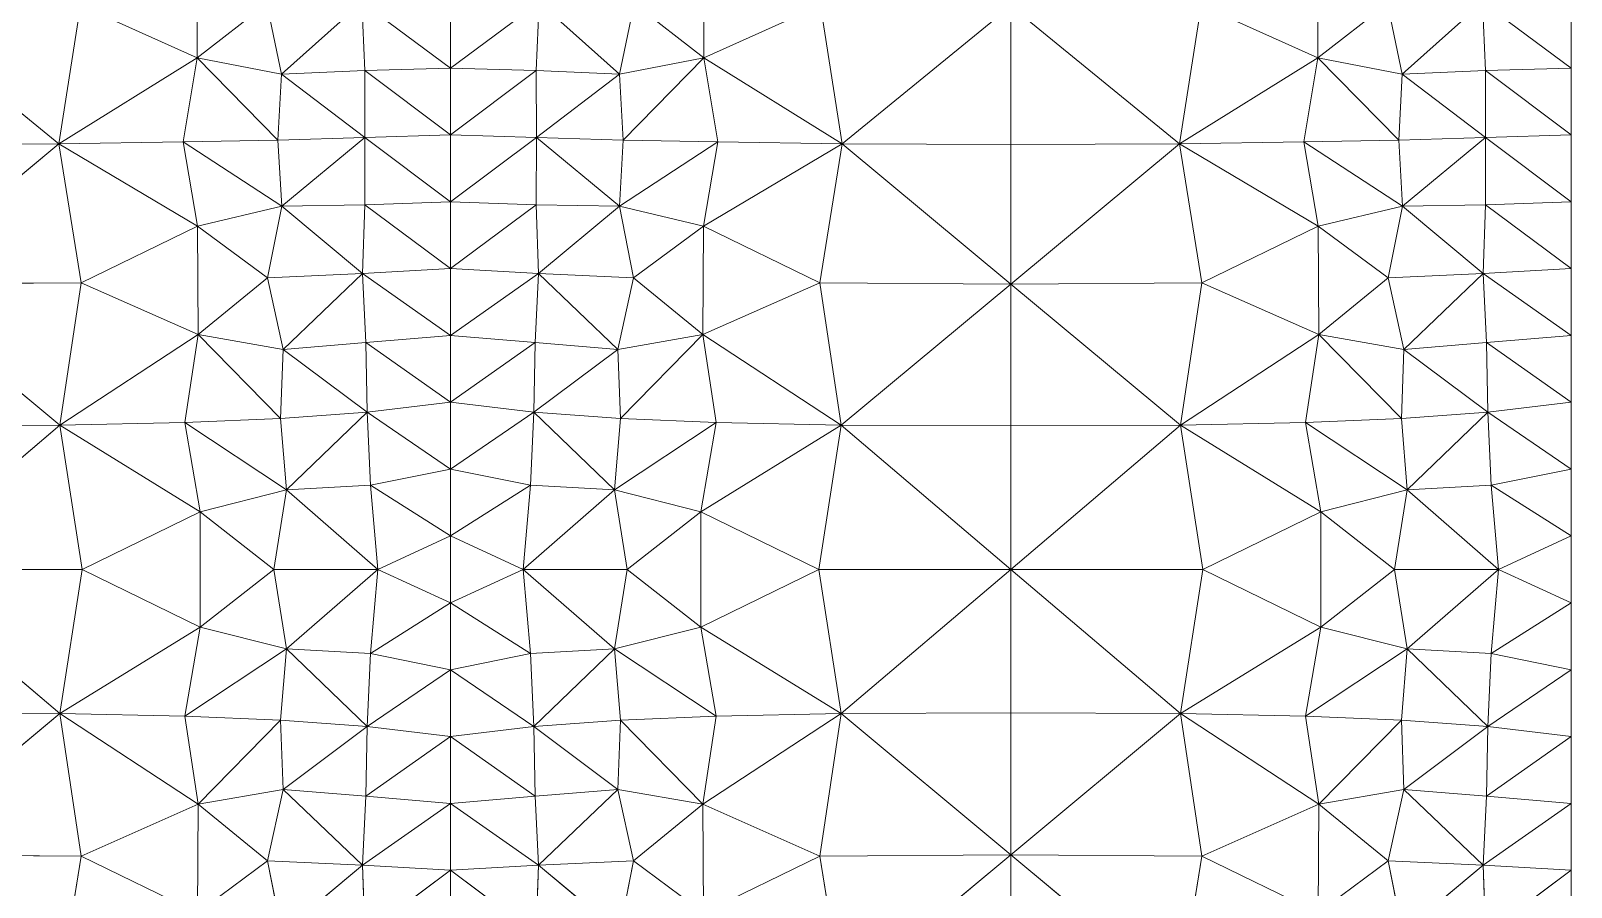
# Model space of a CAD drawing. Header units: metres. Extents: x 0 to 8, y 0 to 4.
# Drawn here: x 1.313 to 2, y 2.858 to 3.241 of the extents above; entities that cross this region are included whole.
import ezdxf

# ---------------------------------------------------------------- set-up
doc = ezdxf.new("R2010")
doc.units = ezdxf.units.M
doc.header["$MEASUREMENT"] = 0
for name, color, linetype, lineweight in [('DL_FE_MESH', 134, 'Continuous', 0), ('DL_FE_MESH_CELLS_5', 132, 'Continuous', 0), ('DL_FE_MESH_CELLS_6', 132, 'Continuous', 0), ('DL_TOPOLOGY', 7, 'Continuous', 0)]:
    doc.layers.add(name, color=color, linetype=linetype, lineweight=lineweight)

msp = doc.modelspace()

# ---------------------------------------------------------------- linework, layer by layer
at = {"layer": 'DL_FE_MESH'}
for p, q in [((1.38691, 3.27584), (1.38697, 3.22848)), ((1.61303, 3.22848), (1.61309, 3.27584)), ((1.88697, 3.22848), (1.88691, 3.27584)), ((1.32528, 3.19007), (1.25, 3.25151)), ((1.32528, 3.19007), (1.33495, 3.25175)), ((1.33495, 3.25175), (1.38697, 3.22848)), ((1.38697, 3.22848), (1.41799, 3.25248)), ((1.42461, 3.22117), (1.41799, 3.25248)), ((1.46043, 3.25309), (1.42461, 3.22117)), ((1.46043, 3.25309), (1.5, 3.22388)), ((1.46043, 3.25309), (1.46175, 3.22273)), ((1.53957, 3.25309), (1.5, 3.22388)), ((1.53825, 3.22273), (1.53957, 3.25309)), ((1.53957, 3.25309), (1.57539, 3.22117)), ((1.58201, 3.25248), (1.57539, 3.22117)), ((1.58201, 3.25248), (1.61303, 3.22848)), ((1.66505, 3.25175), (1.61303, 3.22848)), ((1.66505, 3.25175), (1.67472, 3.19007)), ((1.67472, 3.19007), (1.75, 3.25151)), ((1.75, 3.25151), (1.82528, 3.19007)), ((1.75, 3.25151), (1.75, 3.18975)), ((1.83495, 3.25175), (1.82528, 3.19007)), ((1.83495, 3.25175), (1.88697, 3.22848)), ((1.91799, 3.25248), (1.88697, 3.22848)), ((1.91799, 3.25248), (1.92461, 3.22117)), ((1.92461, 3.22117), (1.96043, 3.25309)), ((1.96043, 3.25309), (2, 3.22388)), ((1.96043, 3.25309), (1.96175, 3.22273)), ((1.32528, 3.19007), (1.38697, 3.22848)), ((1.38069, 3.19088), (1.38697, 3.22848)), ((1.38697, 3.22848), (1.42461, 3.22117)), ((1.42303, 3.19174), (1.38697, 3.22848)), ((1.5, 3.22388), (1.46175, 3.22273)), ((1.5, 3.22388), (1.53825, 3.22273)), ((1.61303, 3.22848), (1.57539, 3.22117)), ((1.57697, 3.19174), (1.61303, 3.22848)), ((1.61303, 3.22848), (1.67472, 3.19007)), ((1.61303, 3.22848), (1.61931, 3.19088)), ((1.88697, 3.22848), (1.82528, 3.19007)), ((1.88697, 3.22848), (1.88069, 3.19088)), ((1.92461, 3.22117), (1.88697, 3.22848)), ((1.88697, 3.22848), (1.92303, 3.19174)), ((2, 3.22388), (1.96175, 3.22273)), ((1.42303, 3.19174), (1.42461, 3.22117)), ((1.42461, 3.22117), (1.46175, 3.22273)), ((1.46171, 3.19282), (1.42461, 3.22117)), ((1.46175, 3.22273), (1.46171, 3.19282)), ((1.46175, 3.22273), (1.5, 3.19403)), ((1.53825, 3.22273), (1.5, 3.19403)), ((1.53829, 3.19282), (1.53825, 3.22273)), ((1.57539, 3.22117), (1.53825, 3.22273)), ((1.53829, 3.19282), (1.57539, 3.22117)), ((1.57539, 3.22117), (1.57697, 3.19174)), ((1.92461, 3.22117), (1.92303, 3.19174)), ((1.96175, 3.22273), (1.92461, 3.22117)), ((1.92461, 3.22117), (1.96171, 3.19282)), ((1.96175, 3.22273), (1.96171, 3.19282)), ((1.96175, 3.22273), (2, 3.19403)), ((1.25, 3.18975), (1.32528, 3.19007)), ((1.32528, 3.19007), (1.25, 3.12742)), ((1.32528, 3.19007), (1.38069, 3.19088)), ((1.33517, 3.12799), (1.32528, 3.19007)), ((1.38707, 3.15332), (1.32528, 3.19007)), ((1.38069, 3.19088), (1.42303, 3.19174)), ((1.38707, 3.15332), (1.38069, 3.19088)), ((1.42467, 3.16218), (1.38069, 3.19088)), ((1.42303, 3.19174), (1.46171, 3.19282)), ((1.42467, 3.16218), (1.42303, 3.19174)), ((1.46171, 3.19282), (1.42467, 3.16218)), ((1.5, 3.19403), (1.46171, 3.19282)), ((1.46171, 3.19282), (1.5, 3.16418)), ((1.46171, 3.19282), (1.46183, 3.16282)), ((1.5, 3.19403), (1.53829, 3.19282)), ((1.53829, 3.19282), (1.5, 3.16418)), ((1.53817, 3.16282), (1.53829, 3.19282)), ((1.57697, 3.19174), (1.53829, 3.19282)), ((1.53829, 3.19282), (1.57533, 3.16218)), ((1.57697, 3.19174), (1.57533, 3.16218)), ((1.57533, 3.16218), (1.61931, 3.19088)), ((1.61931, 3.19088), (1.57697, 3.19174)), ((1.61931, 3.19088), (1.61293, 3.15332)), ((1.61293, 3.15332), (1.67472, 3.19007)), ((1.67472, 3.19007), (1.61931, 3.19088)), ((1.67472, 3.19007), (1.66483, 3.12799)), ((1.75, 3.18975), (1.67472, 3.19007)), ((1.67472, 3.19007), (1.75, 3.12742)), ((1.75, 3.12742), (1.82528, 3.19007)), ((1.82528, 3.19007), (1.75, 3.18975)), ((1.75, 3.18975), (1.75, 3.12742)), ((1.88069, 3.19088), (1.82528, 3.19007)), ((1.82528, 3.19007), (1.88707, 3.15332)), ((1.82528, 3.19007), (1.83517, 3.12799)), ((1.92303, 3.19174), (1.88069, 3.19088)), ((1.88069, 3.19088), (1.92467, 3.16218)), ((1.88069, 3.19088), (1.88707, 3.15332)), ((1.96171, 3.19282), (1.92303, 3.19174)), ((1.92303, 3.19174), (1.92467, 3.16218)), ((1.92467, 3.16218), (1.96171, 3.19282)), ((2, 3.19403), (1.96171, 3.19282)), ((1.96171, 3.19282), (2, 3.16418)), ((1.96171, 3.19282), (1.96183, 3.16282)), ((1.38707, 3.15332), (1.42467, 3.16218)), ((1.41835, 3.13015), (1.42467, 3.16218)), ((1.42467, 3.16218), (1.46183, 3.16282)), ((1.46067, 3.13213), (1.42467, 3.16218)), ((1.46183, 3.16282), (1.46067, 3.13213)), ((1.5, 3.16418), (1.46183, 3.16282)), ((1.46183, 3.16282), (1.5, 3.13433)), ((1.5, 3.16418), (1.53817, 3.16282)), ((1.53817, 3.16282), (1.5, 3.13433)), ((1.53933, 3.13213), (1.53817, 3.16282)), ((1.57533, 3.16218), (1.53817, 3.16282)), ((1.53933, 3.13213), (1.57533, 3.16218)), ((1.57533, 3.16218), (1.61293, 3.15332)), ((1.57533, 3.16218), (1.58165, 3.13015)), ((1.92467, 3.16218), (1.88707, 3.15332)), ((1.92467, 3.16218), (1.91835, 3.13015)), ((1.96183, 3.16282), (1.92467, 3.16218)), ((1.92467, 3.16218), (1.96067, 3.13213)), ((1.96183, 3.16282), (1.96067, 3.13213)), ((2, 3.16418), (1.96183, 3.16282)), ((1.96183, 3.16282), (2, 3.13433)), ((1.33517, 3.12799), (1.38707, 3.15332)), ((1.38707, 3.15332), (1.38745, 3.10487)), ((1.41835, 3.13015), (1.38707, 3.15332)), ((1.61293, 3.15332), (1.58165, 3.13015)), ((1.61255, 3.10487), (1.61293, 3.15332)), ((1.61293, 3.15332), (1.66483, 3.12799)), ((1.88707, 3.15332), (1.83517, 3.12799)), ((1.88707, 3.15332), (1.91835, 3.13015)), ((1.88745, 3.10487), (1.88707, 3.15332)), ((1.5, 3.13433), (1.46067, 3.13213)), ((1.5, 3.13433), (1.53933, 3.13213)), ((2, 3.13433), (1.96067, 3.13213)), ((1.25, 3.12742), (1.33517, 3.12799)), ((1.32566, 3.06439), (1.25, 3.12742)), ((1.32566, 3.06439), (1.33517, 3.12799)), ((1.33517, 3.12799), (1.38745, 3.10487)), ((1.38745, 3.10487), (1.41835, 3.13015)), ((1.41835, 3.13015), (1.46067, 3.13213)), ((1.42535, 3.09823), (1.41835, 3.13015)), ((1.46067, 3.13213), (1.42535, 3.09823)), ((1.46067, 3.13213), (1.5, 3.10448)), ((1.46067, 3.13213), (1.46226, 3.10125)), ((1.53933, 3.13213), (1.5, 3.10448)), ((1.53774, 3.10125), (1.53933, 3.13213)), ((1.58165, 3.13015), (1.53933, 3.13213)), ((1.53933, 3.13213), (1.57465, 3.09823)), ((1.58165, 3.13015), (1.57465, 3.09823)), ((1.58165, 3.13015), (1.61255, 3.10487)), ((1.66483, 3.12799), (1.61255, 3.10487)), ((1.75, 3.12742), (1.66483, 3.12799)), ((1.66483, 3.12799), (1.67434, 3.06439)), ((1.67434, 3.06439), (1.75, 3.12742)), ((1.83517, 3.12799), (1.75, 3.12742)), ((1.75, 3.12742), (1.82566, 3.06439)), ((1.75, 3.12742), (1.75, 3.06404)), ((1.83517, 3.12799), (1.82566, 3.06439)), ((1.83517, 3.12799), (1.88745, 3.10487)), ((1.91835, 3.13015), (1.88745, 3.10487)), ((1.96067, 3.13213), (1.91835, 3.13015)), ((1.91835, 3.13015), (1.92535, 3.09823)), ((1.92535, 3.09823), (1.96067, 3.13213)), ((1.96067, 3.13213), (2, 3.10448)), ((1.96067, 3.13213), (1.96226, 3.10125)), ((1.32566, 3.06439), (1.38745, 3.10487)), ((1.38152, 3.06558), (1.38745, 3.10487)), ((1.42422, 3.06737), (1.38745, 3.10487)), ((1.42535, 3.09823), (1.38745, 3.10487)), ((1.42535, 3.09823), (1.46226, 3.10125)), ((1.5, 3.10448), (1.46226, 3.10125)), ((1.46226, 3.10125), (1.5, 3.07463)), ((1.46226, 3.10125), (1.46276, 3.07021)), ((1.5, 3.10448), (1.53774, 3.10125)), ((1.53774, 3.10125), (1.5, 3.07463)), ((1.53724, 3.07021), (1.53774, 3.10125)), ((1.57465, 3.09823), (1.53774, 3.10125)), ((1.61255, 3.10487), (1.57465, 3.09823)), ((1.57578, 3.06737), (1.61255, 3.10487)), ((1.61255, 3.10487), (1.67434, 3.06439)), ((1.61255, 3.10487), (1.61848, 3.06558)), ((1.88745, 3.10487), (1.82566, 3.06439)), ((1.88745, 3.10487), (1.88152, 3.06558)), ((1.92535, 3.09823), (1.88745, 3.10487)), ((1.88745, 3.10487), (1.92422, 3.06737)), ((1.96226, 3.10125), (1.92535, 3.09823)), ((2, 3.10448), (1.96226, 3.10125)), ((1.96226, 3.10125), (2, 3.07463)), ((1.96226, 3.10125), (1.96276, 3.07021)), ((1.42422, 3.06737), (1.42535, 3.09823)), ((1.46276, 3.07021), (1.42535, 3.09823)), ((1.53724, 3.07021), (1.57465, 3.09823)), ((1.57465, 3.09823), (1.57578, 3.06737)), ((1.92535, 3.09823), (1.92422, 3.06737)), ((1.92535, 3.09823), (1.96276, 3.07021)), ((1.5, 3.07463), (1.46276, 3.07021)), ((1.5, 3.07463), (1.53724, 3.07021)), ((2, 3.07463), (1.96276, 3.07021)), ((1.32566, 3.06439), (1.38152, 3.06558)), ((1.38152, 3.06558), (1.42422, 3.06737)), ((1.38835, 3.02576), (1.38152, 3.06558)), ((1.42684, 3.03551), (1.38152, 3.06558)), ((1.42422, 3.06737), (1.46276, 3.07021)), ((1.42684, 3.03551), (1.42422, 3.06737)), ((1.46276, 3.07021), (1.42684, 3.03551)), ((1.46276, 3.07021), (1.5, 3.04478)), ((1.46276, 3.07021), (1.46435, 3.03762)), ((1.53724, 3.07021), (1.5, 3.04478)), ((1.53565, 3.03762), (1.53724, 3.07021)), ((1.57578, 3.06737), (1.53724, 3.07021)), ((1.53724, 3.07021), (1.57316, 3.03551)), ((1.57578, 3.06737), (1.57316, 3.03551)), ((1.57316, 3.03551), (1.61848, 3.06558)), ((1.61848, 3.06558), (1.57578, 3.06737)), ((1.61848, 3.06558), (1.61165, 3.02576)), ((1.67434, 3.06439), (1.61848, 3.06558)), ((1.88152, 3.06558), (1.82566, 3.06439)), ((1.92422, 3.06737), (1.88152, 3.06558)), ((1.88152, 3.06558), (1.92684, 3.03551)), ((1.88152, 3.06558), (1.88835, 3.02576)), ((1.96276, 3.07021), (1.92422, 3.06737)), ((1.92422, 3.06737), (1.92684, 3.03551)), ((1.92684, 3.03551), (1.96276, 3.07021)), ((1.96276, 3.07021), (2, 3.04478)), ((1.96276, 3.07021), (1.96435, 3.03762)), ((1.25, 3.06404), (1.32566, 3.06439)), ((1.32566, 3.06439), (1.25, 3)), ((1.33568, 3), (1.32566, 3.06439)), ((1.38835, 3.02576), (1.32566, 3.06439)), ((1.67434, 3.06439), (1.61165, 3.02576)), ((1.67434, 3.06439), (1.66432, 3)), ((1.75, 3.06404), (1.67434, 3.06439)), ((1.67434, 3.06439), (1.75, 3)), ((1.75, 3), (1.82566, 3.06439)), ((1.82566, 3.06439), (1.75, 3.06404)), ((1.75, 3.06404), (1.75, 3)), ((1.82566, 3.06439), (1.88835, 3.02576)), ((1.82566, 3.06439), (1.83568, 3)), ((1.5, 3.04478), (1.46435, 3.03762)), ((1.5, 3.04478), (1.53565, 3.03762)), ((2, 3.04478), (1.96435, 3.03762)), ((1.38835, 3.02576), (1.42684, 3.03551)), ((1.4212, 3), (1.42684, 3.03551)), ((1.42684, 3.03551), (1.46435, 3.03762)), ((1.46757, 3), (1.42684, 3.03551)), ((1.46435, 3.03762), (1.5, 3.01493)), ((1.46435, 3.03762), (1.46757, 3)), ((1.5, 3.01493), (1.53565, 3.03762)), ((1.53243, 3), (1.53565, 3.03762)), ((1.53243, 3), (1.57316, 3.03551)), ((1.57316, 3.03551), (1.53565, 3.03762)), ((1.57316, 3.03551), (1.61165, 3.02576)), ((1.57316, 3.03551), (1.5788, 3)), ((1.92684, 3.03551), (1.88835, 3.02576)), ((1.92684, 3.03551), (1.9212, 3)), ((1.96435, 3.03762), (1.92684, 3.03551)), ((1.92684, 3.03551), (1.96757, 3)), ((1.96435, 3.03762), (2, 3.01493)), ((1.96435, 3.03762), (1.96757, 3)), ((1.33568, 3), (1.38835, 3.02576)), ((1.38835, 3.02576), (1.38835, 2.97424)), ((1.4212, 3), (1.38835, 3.02576)), ((1.61165, 3.02576), (1.5788, 3)), ((1.61165, 2.97424), (1.61165, 3.02576)), ((1.66432, 3), (1.61165, 3.02576)), ((1.88835, 3.02576), (1.83568, 3)), ((1.88835, 3.02576), (1.9212, 3)), ((1.88835, 2.97424), (1.88835, 3.02576)), ((1.5, 3.01493), (1.46757, 3)), ((1.5, 3.01493), (1.53243, 3)), ((2, 3.01493), (1.96757, 3)), ((1.25, 3), (1.33568, 3)), ((1.32566, 2.93561), (1.25, 3)), ((1.32566, 2.93561), (1.33568, 3)), ((1.33568, 3), (1.38835, 2.97424)), ((1.38835, 2.97424), (1.4212, 3)), ((1.42684, 2.96449), (1.4212, 3)), ((1.4212, 3), (1.46757, 3)), ((1.46757, 3), (1.42684, 2.96449)), ((1.46757, 3), (1.46435, 2.96238)), ((1.5, 2.98507), (1.46757, 3)), ((1.5, 2.98507), (1.53243, 3)), ((1.53565, 2.96238), (1.53243, 3)), ((1.5788, 3), (1.53243, 3)), ((1.53243, 3), (1.57316, 2.96449)), ((1.5788, 3), (1.57316, 2.96449)), ((1.5788, 3), (1.61165, 2.97424)), ((1.66432, 3), (1.61165, 2.97424)), ((1.75, 3), (1.66432, 3)), ((1.66432, 3), (1.67434, 2.93561)), ((1.67434, 2.93561), (1.75, 3)), ((1.83568, 3), (1.75, 3)), ((1.75, 3), (1.82566, 2.93561)), ((1.75, 3), (1.75, 2.93596)), ((1.83568, 3), (1.82566, 2.93561)), ((1.83568, 3), (1.88835, 2.97424)), ((1.9212, 3), (1.88835, 2.97424)), ((1.96757, 3), (1.9212, 3)), ((1.9212, 3), (1.92684, 2.96449)), ((1.92684, 2.96449), (1.96757, 3)), ((1.96757, 3), (1.96435, 2.96238)), ((2, 2.98507), (1.96757, 3)), ((1.5, 2.98507), (1.46435, 2.96238)), ((1.53565, 2.96238), (1.5, 2.98507)), ((2, 2.98507), (1.96435, 2.96238)), ((1.32566, 2.93561), (1.38835, 2.97424)), ((1.38152, 2.93442), (1.38835, 2.97424)), ((1.42684, 2.96449), (1.38835, 2.97424)), ((1.61165, 2.97424), (1.57316, 2.96449)), ((1.61165, 2.97424), (1.67434, 2.93561)), ((1.61165, 2.97424), (1.61848, 2.93442)), ((1.88835, 2.97424), (1.82566, 2.93561)), ((1.88835, 2.97424), (1.88152, 2.93442)), ((1.92684, 2.96449), (1.88835, 2.97424)), ((1.42684, 2.96449), (1.38152, 2.93442)), ((1.42422, 2.93263), (1.42684, 2.96449)), ((1.42684, 2.96449), (1.46435, 2.96238)), ((1.46276, 2.92979), (1.42684, 2.96449)), ((1.46435, 2.96238), (1.46276, 2.92979)), ((1.5, 2.95522), (1.46435, 2.96238)), ((1.5, 2.95522), (1.53565, 2.96238)), ((1.57316, 2.96449), (1.53565, 2.96238)), ((1.53724, 2.92979), (1.53565, 2.96238)), ((1.53724, 2.92979), (1.57316, 2.96449)), ((1.57316, 2.96449), (1.61848, 2.93442)), ((1.57316, 2.96449), (1.57578, 2.93263)), ((1.88152, 2.93442), (1.92684, 2.96449)), ((1.92684, 2.96449), (1.92422, 2.93263)), ((1.96435, 2.96238), (1.92684, 2.96449)), ((1.92684, 2.96449), (1.96276, 2.92979)), ((1.96435, 2.96238), (1.96276, 2.92979)), ((2, 2.95522), (1.96435, 2.96238)), ((1.46276, 2.92979), (1.5, 2.95522)), ((1.53724, 2.92979), (1.5, 2.95522)), ((1.96276, 2.92979), (2, 2.95522)), ((1.25, 2.93596), (1.32566, 2.93561)), ((1.32566, 2.93561), (1.25, 2.87258)), ((1.33517, 2.87201), (1.32566, 2.93561)), ((1.32566, 2.93561), (1.38152, 2.93442)), ((1.38745, 2.89513), (1.32566, 2.93561)), ((1.67434, 2.93561), (1.61255, 2.89513)), ((1.67434, 2.93561), (1.61848, 2.93442)), ((1.67434, 2.93561), (1.66483, 2.87201)), ((1.75, 2.93596), (1.67434, 2.93561)), ((1.67434, 2.93561), (1.75, 2.87258)), ((1.82566, 2.93561), (1.75, 2.93596)), ((1.75, 2.93596), (1.75, 2.87258)), ((1.75, 2.87258), (1.82566, 2.93561)), ((1.88152, 2.93442), (1.82566, 2.93561)), ((1.82566, 2.93561), (1.88745, 2.89513)), ((1.82566, 2.93561), (1.83517, 2.87201)), ((1.38745, 2.89513), (1.38152, 2.93442)), ((1.38152, 2.93442), (1.42422, 2.93263)), ((1.42422, 2.93263), (1.38745, 2.89513)), ((1.42535, 2.90177), (1.42422, 2.93263)), ((1.42422, 2.93263), (1.46276, 2.92979)), ((1.46276, 2.92979), (1.42535, 2.90177)), ((1.46276, 2.92979), (1.46226, 2.89875)), ((1.5, 2.92537), (1.46276, 2.92979)), ((1.5, 2.92537), (1.53724, 2.92979)), ((1.57578, 2.93263), (1.53724, 2.92979)), ((1.53774, 2.89875), (1.53724, 2.92979)), ((1.53724, 2.92979), (1.57465, 2.90177)), ((1.57578, 2.93263), (1.57465, 2.90177)), ((1.61848, 2.93442), (1.57578, 2.93263)), ((1.57578, 2.93263), (1.61255, 2.89513)), ((1.61848, 2.93442), (1.61255, 2.89513)), ((1.92422, 2.93263), (1.88152, 2.93442)), ((1.88152, 2.93442), (1.88745, 2.89513)), ((1.88745, 2.89513), (1.92422, 2.93263)), ((1.96276, 2.92979), (1.92422, 2.93263)), ((1.92422, 2.93263), (1.92535, 2.90177)), ((1.92535, 2.90177), (1.96276, 2.92979)), ((1.96276, 2.92979), (1.96226, 2.89875)), ((2, 2.92537), (1.96276, 2.92979)), ((1.46226, 2.89875), (1.5, 2.92537)), ((1.53774, 2.89875), (1.5, 2.92537)), ((1.96226, 2.89875), (2, 2.92537)), ((1.38745, 2.89513), (1.42535, 2.90177)), ((1.41835, 2.86985), (1.42535, 2.90177)), ((1.42535, 2.90177), (1.46226, 2.89875)), ((1.46067, 2.86787), (1.42535, 2.90177)), ((1.57465, 2.90177), (1.53774, 2.89875)), ((1.53933, 2.86787), (1.57465, 2.90177)), ((1.57465, 2.90177), (1.61255, 2.89513)), ((1.57465, 2.90177), (1.58165, 2.86985)), ((1.92535, 2.90177), (1.88745, 2.89513)), ((1.92535, 2.90177), (1.91835, 2.86985)), ((1.96226, 2.89875), (1.92535, 2.90177)), ((1.92535, 2.90177), (1.96067, 2.86787)), ((1.33517, 2.87201), (1.38745, 2.89513)), ((1.38745, 2.89513), (1.38707, 2.84668)), ((1.41835, 2.86985), (1.38745, 2.89513)), ((1.46226, 2.89875), (1.46067, 2.86787)), ((1.46067, 2.86787), (1.5, 2.89552)), ((1.5, 2.89552), (1.46226, 2.89875)), ((1.5, 2.89552), (1.53774, 2.89875)), ((1.53933, 2.86787), (1.5, 2.89552)), ((1.53933, 2.86787), (1.53774, 2.89875)), ((1.61255, 2.89513), (1.58165, 2.86985)), ((1.61293, 2.84668), (1.61255, 2.89513)), ((1.66483, 2.87201), (1.61255, 2.89513)), ((1.88745, 2.89513), (1.83517, 2.87201)), ((1.88707, 2.84668), (1.88745, 2.89513)), ((1.88745, 2.89513), (1.91835, 2.86985)), ((1.96226, 2.89875), (1.96067, 2.86787)), ((1.96067, 2.86787), (2, 2.89552)), ((2, 2.89552), (1.96226, 2.89875)), ((1.25, 2.87258), (1.33517, 2.87201)), ((1.32528, 2.80993), (1.33517, 2.87201)), ((1.38707, 2.84668), (1.33517, 2.87201)), ((1.38707, 2.84668), (1.41835, 2.86985)), ((1.42467, 2.83782), (1.41835, 2.86985)), ((1.41835, 2.86985), (1.46067, 2.86787)), ((1.46067, 2.86787), (1.42467, 2.83782)), ((1.5, 2.86567), (1.46067, 2.86787)), ((1.46067, 2.86787), (1.46183, 2.83718)), ((1.5, 2.86567), (1.53933, 2.86787)), ((1.53817, 2.83718), (1.53933, 2.86787)), ((1.58165, 2.86985), (1.53933, 2.86787)), ((1.53933, 2.86787), (1.57533, 2.83782)), ((1.58165, 2.86985), (1.57533, 2.83782)), ((1.58165, 2.86985), (1.61293, 2.84668)), ((1.66483, 2.87201), (1.61293, 2.84668)), ((1.75, 2.87258), (1.66483, 2.87201)), ((1.66483, 2.87201), (1.67472, 2.80993)), ((1.67472, 2.80993), (1.75, 2.87258)), ((1.83517, 2.87201), (1.75, 2.87258)), ((1.75, 2.87258), (1.82528, 2.80993)), ((1.75, 2.87258), (1.75, 2.81025)), ((1.83517, 2.87201), (1.82528, 2.80993)), ((1.83517, 2.87201), (1.88707, 2.84668)), ((1.91835, 2.86985), (1.88707, 2.84668)), ((1.96067, 2.86787), (1.91835, 2.86985)), ((1.91835, 2.86985), (1.92467, 2.83782)), ((1.92467, 2.83782), (1.96067, 2.86787)), ((2, 2.86567), (1.96067, 2.86787)), ((1.96067, 2.86787), (1.96183, 2.83718)), ((1.46183, 2.83718), (1.5, 2.86567)), ((1.53817, 2.83718), (1.5, 2.86567)), ((1.96183, 2.83718), (2, 2.86567))]:
    msp.add_line(p, q, dxfattribs=at)
at = {"layer": 'DL_FE_MESH_CELLS_5'}
for points in [[(1.61303, 3.22848), (1.61309, 3.27584), (1.58201, 3.25248)], [(1.66505, 3.25175), (1.61309, 3.27584), (1.61303, 3.22848)], [(1.88697, 3.22848), (1.88691, 3.27584), (1.83495, 3.25175)], [(1.91799, 3.25248), (1.88691, 3.27584), (1.88697, 3.22848)], [(1.53957, 3.25309), (1.5, 3.22388), (1.53825, 3.22273)], [(1.57539, 3.22117), (1.53957, 3.25309), (1.53825, 3.22273)], [(1.57539, 3.22117), (1.58201, 3.25248), (1.53957, 3.25309)], [(1.61303, 3.22848), (1.58201, 3.25248), (1.57539, 3.22117)], [(1.61303, 3.22848), (1.67472, 3.19007), (1.66505, 3.25175)], [(1.67472, 3.19007), (1.75, 3.25151), (1.66505, 3.25175)], [(1.75, 3.18975), (1.75, 3.25151), (1.67472, 3.19007)], [(1.82528, 3.19007), (1.83495, 3.25175), (1.75, 3.25151)], [(1.82528, 3.19007), (1.75, 3.25151), (1.75, 3.18975)], [(1.82528, 3.19007), (1.88697, 3.22848), (1.83495, 3.25175)], [(1.92461, 3.22117), (1.91799, 3.25248), (1.88697, 3.22848)], [(1.92461, 3.22117), (1.96043, 3.25309), (1.91799, 3.25248)], [(1.96175, 3.22273), (1.96043, 3.25309), (1.92461, 3.22117)], [(2, 3.22388), (1.96043, 3.25309), (1.96175, 3.22273)], [(1.57697, 3.19174), (1.61303, 3.22848), (1.57539, 3.22117)], [(1.61931, 3.19088), (1.61303, 3.22848), (1.57697, 3.19174)], [(1.61931, 3.19088), (1.67472, 3.19007), (1.61303, 3.22848)], [(1.82528, 3.19007), (1.88069, 3.19088), (1.88697, 3.22848)], [(1.92303, 3.19174), (1.88697, 3.22848), (1.88069, 3.19088)], [(1.92303, 3.19174), (1.92461, 3.22117), (1.88697, 3.22848)], [(1.53825, 3.22273), (1.5, 3.19403), (1.53829, 3.19282)], [(1.53829, 3.19282), (1.57539, 3.22117), (1.53825, 3.22273)], [(1.57697, 3.19174), (1.57539, 3.22117), (1.53829, 3.19282)], [(1.96171, 3.19282), (1.92461, 3.22117), (1.92303, 3.19174)], [(1.96171, 3.19282), (1.96175, 3.22273), (1.92461, 3.22117)], [(2, 3.19403), (1.96175, 3.22273), (1.96171, 3.19282)], [(1.53829, 3.19282), (1.5, 3.16418), (1.53817, 3.16282)], [(1.57533, 3.16218), (1.53829, 3.19282), (1.53817, 3.16282)], [(1.57533, 3.16218), (1.57697, 3.19174), (1.53829, 3.19282)], [(1.57533, 3.16218), (1.61931, 3.19088), (1.57697, 3.19174)], [(1.61293, 3.15332), (1.61931, 3.19088), (1.57533, 3.16218)], [(1.61293, 3.15332), (1.67472, 3.19007), (1.61931, 3.19088)], [(1.66483, 3.12799), (1.67472, 3.19007), (1.61293, 3.15332)], [(1.75, 3.12742), (1.67472, 3.19007), (1.66483, 3.12799)], [(1.75, 3.12742), (1.75, 3.18975), (1.67472, 3.19007)], [(1.75, 3.12742), (1.82528, 3.19007), (1.75, 3.18975)], [(1.83517, 3.12799), (1.82528, 3.19007), (1.75, 3.12742)], [(1.88707, 3.15332), (1.88069, 3.19088), (1.82528, 3.19007)], [(1.88707, 3.15332), (1.82528, 3.19007), (1.83517, 3.12799)], [(1.92467, 3.16218), (1.92303, 3.19174), (1.88069, 3.19088)], [(1.92467, 3.16218), (1.88069, 3.19088), (1.88707, 3.15332)], [(1.92467, 3.16218), (1.96171, 3.19282), (1.92303, 3.19174)], [(1.96183, 3.16282), (1.96171, 3.19282), (1.92467, 3.16218)], [(2, 3.16418), (1.96171, 3.19282), (1.96183, 3.16282)], [(1.53817, 3.16282), (1.5, 3.13433), (1.53933, 3.13213)], [(1.53933, 3.13213), (1.57533, 3.16218), (1.53817, 3.16282)], [(1.58165, 3.13015), (1.57533, 3.16218), (1.53933, 3.13213)], [(1.61293, 3.15332), (1.57533, 3.16218), (1.58165, 3.13015)], [(1.91835, 3.13015), (1.92467, 3.16218), (1.88707, 3.15332)], [(1.96067, 3.13213), (1.92467, 3.16218), (1.91835, 3.13015)], [(1.96067, 3.13213), (1.96183, 3.16282), (1.92467, 3.16218)], [(2, 3.13433), (1.96183, 3.16282), (1.96067, 3.13213)], [(1.61255, 3.10487), (1.61293, 3.15332), (1.58165, 3.13015)], [(1.66483, 3.12799), (1.61293, 3.15332), (1.61255, 3.10487)], [(1.88745, 3.10487), (1.88707, 3.15332), (1.83517, 3.12799)], [(1.91835, 3.13015), (1.88707, 3.15332), (1.88745, 3.10487)], [(1.53933, 3.13213), (1.5, 3.10448), (1.53774, 3.10125)], [(1.57465, 3.09823), (1.53933, 3.13213), (1.53774, 3.10125)], [(1.57465, 3.09823), (1.58165, 3.13015), (1.53933, 3.13213)], [(1.61255, 3.10487), (1.58165, 3.13015), (1.57465, 3.09823)], [(1.61255, 3.10487), (1.67434, 3.06439), (1.66483, 3.12799)], [(1.67434, 3.06439), (1.75, 3.12742), (1.66483, 3.12799)], [(1.75, 3.06404), (1.75, 3.12742), (1.67434, 3.06439)], [(1.82566, 3.06439), (1.83517, 3.12799), (1.75, 3.12742)], [(1.82566, 3.06439), (1.75, 3.12742), (1.75, 3.06404)], [(1.82566, 3.06439), (1.88745, 3.10487), (1.83517, 3.12799)], [(1.92535, 3.09823), (1.91835, 3.13015), (1.88745, 3.10487)], [(1.92535, 3.09823), (1.96067, 3.13213), (1.91835, 3.13015)], [(1.96226, 3.10125), (1.96067, 3.13213), (1.92535, 3.09823)], [(2, 3.10448), (1.96067, 3.13213), (1.96226, 3.10125)], [(1.53774, 3.10125), (1.5, 3.07463), (1.53724, 3.07021)], [(1.53724, 3.07021), (1.57465, 3.09823), (1.53774, 3.10125)], [(1.57578, 3.06737), (1.61255, 3.10487), (1.57465, 3.09823)], [(1.61848, 3.06558), (1.61255, 3.10487), (1.57578, 3.06737)], [(1.61848, 3.06558), (1.67434, 3.06439), (1.61255, 3.10487)], [(1.82566, 3.06439), (1.88152, 3.06558), (1.88745, 3.10487)], [(1.92422, 3.06737), (1.88745, 3.10487), (1.88152, 3.06558)], [(1.92422, 3.06737), (1.92535, 3.09823), (1.88745, 3.10487)], [(1.96276, 3.07021), (1.96226, 3.10125), (1.92535, 3.09823)], [(2, 3.07463), (1.96226, 3.10125), (1.96276, 3.07021)], [(1.57578, 3.06737), (1.57465, 3.09823), (1.53724, 3.07021)], [(1.96276, 3.07021), (1.92535, 3.09823), (1.92422, 3.06737)], [(1.53724, 3.07021), (1.5, 3.04478), (1.53565, 3.03762)], [(1.57316, 3.03551), (1.53724, 3.07021), (1.53565, 3.03762)], [(1.57316, 3.03551), (1.57578, 3.06737), (1.53724, 3.07021)], [(1.57316, 3.03551), (1.61848, 3.06558), (1.57578, 3.06737)], [(1.61165, 3.02576), (1.61848, 3.06558), (1.57316, 3.03551)], [(1.61165, 3.02576), (1.67434, 3.06439), (1.61848, 3.06558)], [(1.88835, 3.02576), (1.88152, 3.06558), (1.82566, 3.06439)], [(1.92684, 3.03551), (1.92422, 3.06737), (1.88152, 3.06558)], [(1.92684, 3.03551), (1.88152, 3.06558), (1.88835, 3.02576)], [(1.92684, 3.03551), (1.96276, 3.07021), (1.92422, 3.06737)], [(1.96435, 3.03762), (1.96276, 3.07021), (1.92684, 3.03551)], [(2, 3.04478), (1.96276, 3.07021), (1.96435, 3.03762)], [(1.61165, 3.02576), (1.66432, 3), (1.67434, 3.06439)], [(1.75, 3), (1.67434, 3.06439), (1.66432, 3)], [(1.75, 3), (1.75, 3.06404), (1.67434, 3.06439)], [(1.75, 3), (1.82566, 3.06439), (1.75, 3.06404)], [(1.83568, 3), (1.82566, 3.06439), (1.75, 3)], [(1.88835, 3.02576), (1.82566, 3.06439), (1.83568, 3)], [(1.53565, 3.03762), (1.5, 3.01493), (1.53243, 3)], [(1.53243, 3), (1.57316, 3.03551), (1.53565, 3.03762)], [(1.5788, 3), (1.57316, 3.03551), (1.53243, 3)], [(1.61165, 3.02576), (1.57316, 3.03551), (1.5788, 3)], [(1.9212, 3), (1.92684, 3.03551), (1.88835, 3.02576)], [(1.96757, 3), (1.92684, 3.03551), (1.9212, 3)], [(1.96757, 3), (1.96435, 3.03762), (1.92684, 3.03551)], [(1.96757, 3), (2, 3.01493), (1.96435, 3.03762)], [(1.61165, 2.97424), (1.61165, 3.02576), (1.5788, 3)], [(1.66432, 3), (1.61165, 3.02576), (1.61165, 2.97424)], [(1.88835, 2.97424), (1.88835, 3.02576), (1.83568, 3)], [(1.9212, 3), (1.88835, 3.02576), (1.88835, 2.97424)], [(1.53243, 3), (1.5, 2.98507), (1.53565, 2.96238)], [(1.57316, 2.96449), (1.5788, 3), (1.53243, 3)], [(1.57316, 2.96449), (1.53243, 3), (1.53565, 2.96238)], [(1.61165, 2.97424), (1.5788, 3), (1.57316, 2.96449)], [(1.61165, 2.97424), (1.67434, 2.93561), (1.66432, 3)], [(1.67434, 2.93561), (1.75, 3), (1.66432, 3)], [(1.75, 2.93596), (1.75, 3), (1.67434, 2.93561)], [(1.82566, 2.93561), (1.83568, 3), (1.75, 3)], [(1.82566, 2.93561), (1.75, 3), (1.75, 2.93596)], [(1.82566, 2.93561), (1.88835, 2.97424), (1.83568, 3)], [(1.92684, 2.96449), (1.9212, 3), (1.88835, 2.97424)], [(1.92684, 2.96449), (1.96757, 3), (1.9212, 3)], [(1.96435, 2.96238), (1.96757, 3), (1.92684, 2.96449)], [(1.96435, 2.96238), (2, 2.98507), (1.96757, 3)], [(1.61848, 2.93442), (1.61165, 2.97424), (1.57316, 2.96449)], [(1.61848, 2.93442), (1.67434, 2.93561), (1.61165, 2.97424)], [(1.82566, 2.93561), (1.88152, 2.93442), (1.88835, 2.97424)], [(1.88152, 2.93442), (1.92684, 2.96449), (1.88835, 2.97424)], [(1.5, 2.95522), (1.53724, 2.92979), (1.53565, 2.96238)], [(1.53724, 2.92979), (1.57316, 2.96449), (1.53565, 2.96238)], [(1.57578, 2.93263), (1.57316, 2.96449), (1.53724, 2.92979)], [(1.61848, 2.93442), (1.57316, 2.96449), (1.57578, 2.93263)], [(1.92422, 2.93263), (1.92684, 2.96449), (1.88152, 2.93442)], [(1.96276, 2.92979), (1.92684, 2.96449), (1.92422, 2.93263)], [(1.96276, 2.92979), (1.96435, 2.96238), (1.92684, 2.96449)], [(1.96276, 2.92979), (2, 2.95522), (1.96435, 2.96238)], [(1.61255, 2.89513), (1.66483, 2.87201), (1.67434, 2.93561)], [(1.61255, 2.89513), (1.67434, 2.93561), (1.61848, 2.93442)], [(1.75, 2.87258), (1.67434, 2.93561), (1.66483, 2.87201)], [(1.75, 2.87258), (1.75, 2.93596), (1.67434, 2.93561)], [(1.75, 2.87258), (1.82566, 2.93561), (1.75, 2.93596)], [(1.83517, 2.87201), (1.82566, 2.93561), (1.75, 2.87258)], [(1.88745, 2.89513), (1.88152, 2.93442), (1.82566, 2.93561)], [(1.88745, 2.89513), (1.82566, 2.93561), (1.83517, 2.87201)], [(1.5, 2.92537), (1.53774, 2.89875), (1.53724, 2.92979)], [(1.57465, 2.90177), (1.57578, 2.93263), (1.53724, 2.92979)], [(1.57465, 2.90177), (1.53724, 2.92979), (1.53774, 2.89875)], [(1.61255, 2.89513), (1.57578, 2.93263), (1.57465, 2.90177)], [(1.61255, 2.89513), (1.61848, 2.93442), (1.57578, 2.93263)], [(1.88745, 2.89513), (1.92422, 2.93263), (1.88152, 2.93442)], [(1.92535, 2.90177), (1.92422, 2.93263), (1.88745, 2.89513)], [(1.92535, 2.90177), (1.96276, 2.92979), (1.92422, 2.93263)], [(1.96226, 2.89875), (1.96276, 2.92979), (1.92535, 2.90177)], [(1.96226, 2.89875), (2, 2.92537), (1.96276, 2.92979)], [(1.53933, 2.86787), (1.57465, 2.90177), (1.53774, 2.89875)], [(1.58165, 2.86985), (1.57465, 2.90177), (1.53933, 2.86787)], [(1.61255, 2.89513), (1.57465, 2.90177), (1.58165, 2.86985)], [(1.91835, 2.86985), (1.92535, 2.90177), (1.88745, 2.89513)], [(1.96067, 2.86787), (1.92535, 2.90177), (1.91835, 2.86985)], [(1.96067, 2.86787), (1.96226, 2.89875), (1.92535, 2.90177)], [(1.5, 2.89552), (1.53933, 2.86787), (1.53774, 2.89875)], [(1.61293, 2.84668), (1.61255, 2.89513), (1.58165, 2.86985)], [(1.66483, 2.87201), (1.61255, 2.89513), (1.61293, 2.84668)], [(1.88707, 2.84668), (1.88745, 2.89513), (1.83517, 2.87201)], [(1.91835, 2.86985), (1.88745, 2.89513), (1.88707, 2.84668)], [(1.96067, 2.86787), (2, 2.89552), (1.96226, 2.89875)], [(1.5, 2.86567), (1.53817, 2.83718), (1.53933, 2.86787)], [(1.57533, 2.83782), (1.53933, 2.86787), (1.53817, 2.83718)], [(1.57533, 2.83782), (1.58165, 2.86985), (1.53933, 2.86787)], [(1.61293, 2.84668), (1.58165, 2.86985), (1.57533, 2.83782)], [(1.61293, 2.84668), (1.67472, 2.80993), (1.66483, 2.87201)], [(1.67472, 2.80993), (1.75, 2.87258), (1.66483, 2.87201)], [(1.75, 2.81025), (1.75, 2.87258), (1.67472, 2.80993)], [(1.82528, 2.80993), (1.83517, 2.87201), (1.75, 2.87258)], [(1.82528, 2.80993), (1.75, 2.87258), (1.75, 2.81025)], [(1.82528, 2.80993), (1.88707, 2.84668), (1.83517, 2.87201)], [(1.92467, 2.83782), (1.91835, 2.86985), (1.88707, 2.84668)], [(1.92467, 2.83782), (1.96067, 2.86787), (1.91835, 2.86985)], [(1.96183, 2.83718), (1.96067, 2.86787), (1.92467, 2.83782)], [(1.96183, 2.83718), (2, 2.86567), (1.96067, 2.86787)]]:
    msp.add_3dface(points, dxfattribs=at)
for points, invisible_edges in [([(1.5, 3.25373), (1.5, 3.22388), (1.53957, 3.25309)], 1), ([(2, 3.22388), (2, 3.25373), (1.96043, 3.25309)], 1), ([(1.5, 3.22388), (1.5, 3.19403), (1.53825, 3.22273)], 1), ([(2, 3.19403), (2, 3.22388), (1.96175, 3.22273)], 1), ([(1.5, 3.19403), (1.5, 3.16418), (1.53829, 3.19282)], 1), ([(2, 3.16418), (2, 3.19403), (1.96171, 3.19282)], 1), ([(1.5, 3.16418), (1.5, 3.13433), (1.53817, 3.16282)], 1), ([(2, 3.13433), (2, 3.16418), (1.96183, 3.16282)], 1), ([(1.5, 3.13433), (1.5, 3.10448), (1.53933, 3.13213)], 1), ([(2, 3.10448), (2, 3.13433), (1.96067, 3.13213)], 1), ([(1.5, 3.10448), (1.5, 3.07463), (1.53774, 3.10125)], 1), ([(2, 3.07463), (2, 3.10448), (1.96226, 3.10125)], 1), ([(1.5, 3.07463), (1.5, 3.04478), (1.53724, 3.07021)], 1), ([(2, 3.04478), (2, 3.07463), (1.96276, 3.07021)], 1), ([(1.53565, 3.03762), (1.5, 3.04478), (1.5, 3.01493)], 2), ([(1.96435, 3.03762), (2, 3.01493), (2, 3.04478)], 2), ([(1.5, 3.01493), (1.5, 2.98507), (1.53243, 3)], 1), ([(2, 2.98507), (2, 3.01493), (1.96757, 3)], 1), ([(1.53565, 2.96238), (1.5, 2.98507), (1.5, 2.95522)], 2), ([(1.96435, 2.96238), (2, 2.95522), (2, 2.98507)], 2), ([(1.5, 2.95522), (1.5, 2.92537), (1.53724, 2.92979)], 1), ([(2, 2.92537), (2, 2.95522), (1.96276, 2.92979)], 1), ([(1.5, 2.92537), (1.5, 2.89552), (1.53774, 2.89875)], 1), ([(2, 2.89552), (2, 2.92537), (1.96226, 2.89875)], 1), ([(1.5, 2.89552), (1.5, 2.86567), (1.53933, 2.86787)], 1), ([(2, 2.86567), (2, 2.89552), (1.96067, 2.86787)], 1), ([(1.5, 2.86567), (1.5, 2.83582), (1.53817, 2.83718)], 1), ([(2, 2.83582), (2, 2.86567), (1.96183, 2.83718)], 1)]:
    msp.add_3dface(points, dxfattribs=dict(at, invisible_edges=invisible_edges))
at = {"layer": 'DL_FE_MESH_CELLS_6'}
for points in [[(1.33495, 3.25175), (1.38697, 3.22848), (1.38691, 3.27584)], [(1.38691, 3.27584), (1.38697, 3.22848), (1.41799, 3.25248)], [(1.25, 3.25151), (1.32528, 3.19007), (1.33495, 3.25175)], [(1.25, 3.25151), (1.25, 3.18975), (1.32528, 3.19007)], [(1.38697, 3.22848), (1.33495, 3.25175), (1.32528, 3.19007)], [(1.38697, 3.22848), (1.42461, 3.22117), (1.41799, 3.25248)], [(1.41799, 3.25248), (1.42461, 3.22117), (1.46043, 3.25309)], [(1.46043, 3.25309), (1.42461, 3.22117), (1.46175, 3.22273)], [(1.5, 3.22388), (1.46043, 3.25309), (1.46175, 3.22273)], [(1.38697, 3.22848), (1.32528, 3.19007), (1.38069, 3.19088)], [(1.38697, 3.22848), (1.38069, 3.19088), (1.42303, 3.19174)], [(1.38697, 3.22848), (1.42303, 3.19174), (1.42461, 3.22117)], [(1.42461, 3.22117), (1.42303, 3.19174), (1.46171, 3.19282)], [(1.42461, 3.22117), (1.46171, 3.19282), (1.46175, 3.22273)], [(1.5, 3.19403), (1.46175, 3.22273), (1.46171, 3.19282)], [(1.32528, 3.19007), (1.25, 3.12742), (1.33517, 3.12799)], [(1.25, 3.18975), (1.25, 3.12742), (1.32528, 3.19007)], [(1.38069, 3.19088), (1.32528, 3.19007), (1.38707, 3.15332)], [(1.38707, 3.15332), (1.32528, 3.19007), (1.33517, 3.12799)], [(1.38069, 3.19088), (1.42467, 3.16218), (1.42303, 3.19174)], [(1.38069, 3.19088), (1.38707, 3.15332), (1.42467, 3.16218)], [(1.42303, 3.19174), (1.42467, 3.16218), (1.46171, 3.19282)], [(1.46171, 3.19282), (1.42467, 3.16218), (1.46183, 3.16282)], [(1.5, 3.16418), (1.46171, 3.19282), (1.46183, 3.16282)], [(1.38707, 3.15332), (1.41835, 3.13015), (1.42467, 3.16218)], [(1.42467, 3.16218), (1.41835, 3.13015), (1.46067, 3.13213)], [(1.42467, 3.16218), (1.46067, 3.13213), (1.46183, 3.16282)], [(1.5, 3.13433), (1.46183, 3.16282), (1.46067, 3.13213)], [(1.33517, 3.12799), (1.38745, 3.10487), (1.38707, 3.15332)], [(1.38707, 3.15332), (1.38745, 3.10487), (1.41835, 3.13015)], [(1.25, 3.12742), (1.32566, 3.06439), (1.33517, 3.12799)], [(1.25, 3.12742), (1.25, 3.06404), (1.32566, 3.06439)], [(1.38745, 3.10487), (1.33517, 3.12799), (1.32566, 3.06439)], [(1.38745, 3.10487), (1.42535, 3.09823), (1.41835, 3.13015)], [(1.41835, 3.13015), (1.42535, 3.09823), (1.46067, 3.13213)], [(1.46067, 3.13213), (1.42535, 3.09823), (1.46226, 3.10125)], [(1.5, 3.10448), (1.46067, 3.13213), (1.46226, 3.10125)], [(1.38745, 3.10487), (1.32566, 3.06439), (1.38152, 3.06558)], [(1.38745, 3.10487), (1.38152, 3.06558), (1.42422, 3.06737)], [(1.38745, 3.10487), (1.42422, 3.06737), (1.42535, 3.09823)], [(1.42535, 3.09823), (1.46276, 3.07021), (1.46226, 3.10125)], [(1.5, 3.07463), (1.46226, 3.10125), (1.46276, 3.07021)], [(1.42535, 3.09823), (1.42422, 3.06737), (1.46276, 3.07021)], [(1.38152, 3.06558), (1.32566, 3.06439), (1.38835, 3.02576)], [(1.38152, 3.06558), (1.42684, 3.03551), (1.42422, 3.06737)], [(1.38152, 3.06558), (1.38835, 3.02576), (1.42684, 3.03551)], [(1.42422, 3.06737), (1.42684, 3.03551), (1.46276, 3.07021)], [(1.46276, 3.07021), (1.42684, 3.03551), (1.46435, 3.03762)], [(1.5, 3.04478), (1.46276, 3.07021), (1.46435, 3.03762)], [(1.32566, 3.06439), (1.25, 3), (1.33568, 3)], [(1.25, 3.06404), (1.25, 3), (1.32566, 3.06439)], [(1.38835, 3.02576), (1.32566, 3.06439), (1.33568, 3)], [(1.38835, 3.02576), (1.4212, 3), (1.42684, 3.03551)], [(1.42684, 3.03551), (1.4212, 3), (1.46757, 3)], [(1.42684, 3.03551), (1.46757, 3), (1.46435, 3.03762)], [(1.46757, 3), (1.5, 3.01493), (1.46435, 3.03762)], [(1.33568, 3), (1.38835, 2.97424), (1.38835, 3.02576)], [(1.38835, 3.02576), (1.38835, 2.97424), (1.4212, 3)], [(1.25, 3), (1.25, 2.93596), (1.32566, 2.93561)], [(1.25, 3), (1.32566, 2.93561), (1.33568, 3)], [(1.38835, 2.97424), (1.33568, 3), (1.32566, 2.93561)], [(1.38835, 2.97424), (1.42684, 2.96449), (1.4212, 3)], [(1.4212, 3), (1.42684, 2.96449), (1.46757, 3)], [(1.46757, 3), (1.42684, 2.96449), (1.46435, 2.96238)], [(1.46435, 2.96238), (1.5, 2.98507), (1.46757, 3)], [(1.38835, 2.97424), (1.32566, 2.93561), (1.38152, 2.93442)], [(1.38835, 2.97424), (1.38152, 2.93442), (1.42684, 2.96449)], [(1.42684, 2.96449), (1.38152, 2.93442), (1.42422, 2.93263)], [(1.42684, 2.96449), (1.42422, 2.93263), (1.46276, 2.92979)], [(1.42684, 2.96449), (1.46276, 2.92979), (1.46435, 2.96238)], [(1.46276, 2.92979), (1.5, 2.95522), (1.46435, 2.96238)], [(1.25, 2.93596), (1.25, 2.87258), (1.32566, 2.93561)], [(1.32566, 2.93561), (1.25, 2.87258), (1.33517, 2.87201)], [(1.38745, 2.89513), (1.32566, 2.93561), (1.33517, 2.87201)], [(1.38152, 2.93442), (1.32566, 2.93561), (1.38745, 2.89513)], [(1.38152, 2.93442), (1.38745, 2.89513), (1.42422, 2.93263)], [(1.42422, 2.93263), (1.38745, 2.89513), (1.42535, 2.90177)], [(1.42422, 2.93263), (1.42535, 2.90177), (1.46276, 2.92979)], [(1.46276, 2.92979), (1.42535, 2.90177), (1.46226, 2.89875)], [(1.46226, 2.89875), (1.5, 2.92537), (1.46276, 2.92979)], [(1.38745, 2.89513), (1.41835, 2.86985), (1.42535, 2.90177)], [(1.42535, 2.90177), (1.41835, 2.86985), (1.46067, 2.86787)], [(1.42535, 2.90177), (1.46067, 2.86787), (1.46226, 2.89875)], [(1.33517, 2.87201), (1.38707, 2.84668), (1.38745, 2.89513)], [(1.38745, 2.89513), (1.38707, 2.84668), (1.41835, 2.86985)], [(1.46067, 2.86787), (1.5, 2.89552), (1.46226, 2.89875)], [(1.25, 2.87258), (1.25, 2.81025), (1.32528, 2.80993)], [(1.25, 2.87258), (1.32528, 2.80993), (1.33517, 2.87201)], [(1.38707, 2.84668), (1.33517, 2.87201), (1.32528, 2.80993)], [(1.38707, 2.84668), (1.42467, 2.83782), (1.41835, 2.86985)], [(1.41835, 2.86985), (1.42467, 2.83782), (1.46067, 2.86787)], [(1.46067, 2.86787), (1.42467, 2.83782), (1.46183, 2.83718)], [(1.46183, 2.83718), (1.5, 2.86567), (1.46067, 2.86787)]]:
    msp.add_3dface(points, dxfattribs=at)
for points, invisible_edges in [([(1.5, 3.22388), (1.5, 3.25373), (1.46043, 3.25309)], 1), ([(1.5, 3.19403), (1.5, 3.22388), (1.46175, 3.22273)], 1), ([(1.5, 3.16418), (1.5, 3.19403), (1.46171, 3.19282)], 1), ([(1.5, 3.13433), (1.5, 3.16418), (1.46183, 3.16282)], 1), ([(1.5, 3.10448), (1.5, 3.13433), (1.46067, 3.13213)], 1), ([(1.5, 3.07463), (1.5, 3.10448), (1.46226, 3.10125)], 1), ([(1.5, 3.04478), (1.5, 3.07463), (1.46276, 3.07021)], 1), ([(1.46435, 3.03762), (1.5, 3.01493), (1.5, 3.04478)], 2), ([(1.5, 2.98507), (1.5, 3.01493), (1.46757, 3)], 1), ([(1.46435, 2.96238), (1.5, 2.95522), (1.5, 2.98507)], 2), ([(1.5, 2.92537), (1.5, 2.95522), (1.46276, 2.92979)], 1), ([(1.5, 2.89552), (1.5, 2.92537), (1.46226, 2.89875)], 1), ([(1.5, 2.86567), (1.5, 2.89552), (1.46067, 2.86787)], 1), ([(1.5, 2.83582), (1.5, 2.86567), (1.46183, 2.83718)], 1)]:
    msp.add_3dface(points, dxfattribs=dict(at, invisible_edges=invisible_edges))
at = {"layer": 'DL_TOPOLOGY'}
for p, q in [((1.5, 4), (1.5, 2)), ((2, 2), (2, 4))]:
    msp.add_line(p, q, dxfattribs=at)

doc.saveas('drawing.dxf')
